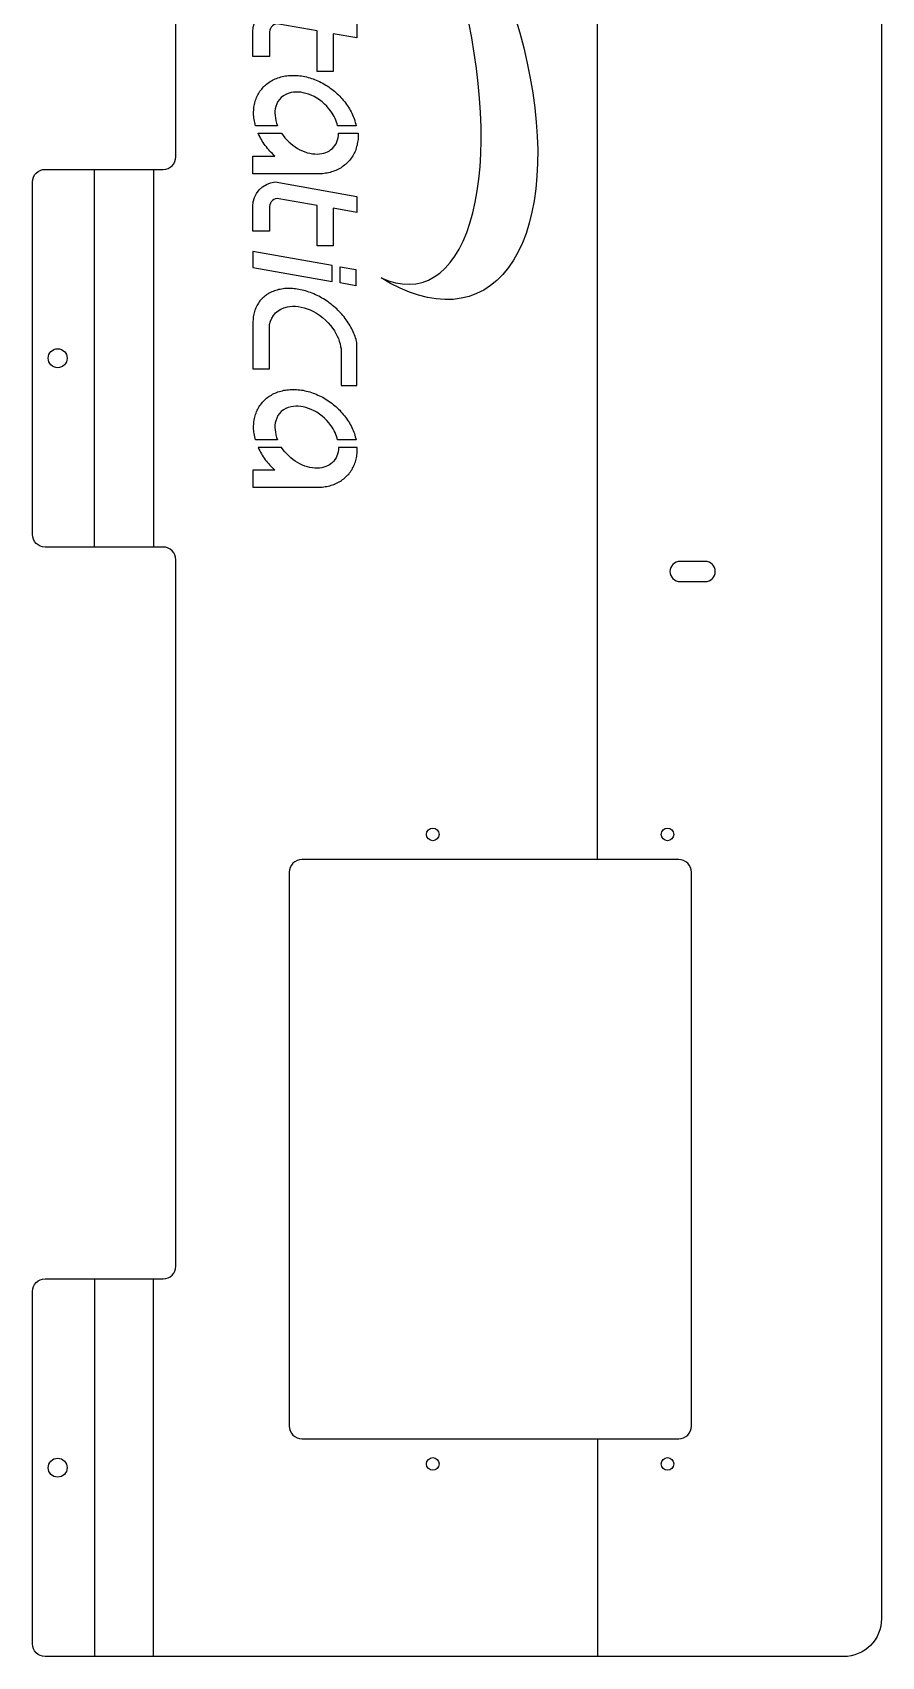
# Model space of a CAD drawing. Extents: x 8541 to 9555, y 14213 to 16793.
# Drawn here: x 9217 to 9555, y 14213 to 14858 of the extents above; entities that cross this region are included whole.
import ezdxf

# ---------------------------------------------------------------- set-up
doc = ezdxf.new("R2010")
doc.units = 0

# ---------------------------------------------------------------- blocks, each defined once
blk = doc.blocks.new('Part1595017230', base_point=(-620.92, -136.47))
at = {"layer": '1'}
blk.add_lwpolyline([(-422.72, 200.7), (652.5, 200.7, -0.414214), (667.5, 185.7), (667.5, -131.47, -0.414214), (662.5, -136.47), (522.5, -136.47, -0.414214), (517.5, -131.47), (517.5, -84.55, 0.414214), (512.5, -79.55), (231.89, -79.55, 0.414214), (226.89, -84.55), (226.89, -131.47, -0.414214), (221.89, -136.47), (81.89, -136.47, -0.414214), (76.89, -131.47), (76.89, -84.55, 0.414214), (71.89, -79.55), (-208.72, -79.55, 0.414214)], format="xyb", dxfattribs=at)
for points in [[(240.58, 130.7, 1), (232.58, 130.7), (232.58, 120.7, 1), (240.58, 120.7)], [(581, 120.2, 0.414214), (576, 125.2), (356, 125.2, 0.414214), (351, 120.2), (351, -29.5, 0.414214), (356, -34.5), (576, -34.5, 0.414214), (581, -29.5)], [(37.95, -17.1), (37.95, -23.4), (21.87, -23.4), (19.19, -38.6, 0.466308), (22.3, -42.3), (32.05, -42.3), (32.05, -48.95), (22.3, -48.95, -0.386919), (12.54, -40.07), (18.25, -7.65), (24.65, -7.65), (22.99, -17.1)], [(107.3, -17.1), (107.3, -23.4), (91.22, -23.4), (88.54, -38.6, 0.466308), (91.65, -42.3), (101.4, -42.3), (101.4, -48.95), (91.65, -48.95, -0.386919), (81.89, -40.07), (87.6, -7.65), (94, -7.65), (92.34, -17.1)]]:
    blk.add_lwpolyline(points, format="xyb", close=True, dxfattribs=at)
blk.add_lwpolyline([(16.55, 55.23), (22.61, 57.01), (28.65, 58.6), (34.67, 60.01), (40.65, 61.21), (46.55, 62.21), (52.38, 63.01), (58.1, 63.6), (63.71, 63.99), (69.17, 64.16), (74.49, 64.12), (79.63, 63.87), (84.59, 63.42), (89.35, 62.75), (93.9, 61.88), (98.21, 60.8), (102.29, 59.53), (106.1, 58.06), (109.65, 56.4), (112.93, 54.55), (115.91, 52.52), (118.6, 50.31), (120.98, 47.94), (123.05, 45.41), (124.8, 42.72), (126.22, 39.89), (127.32, 36.93), (128.08, 33.83), (128.51, 30.63), (128.6, 27.31), (128.36, 23.9), (127.78, 20.4), (126.87, 16.83), (125.62, 13.19), (124.05, 9.5), (122.16, 5.76), (119.95, 2), (121.1, 4.88), (121.92, 7.71), (122.4, 10.47), (122.53, 13.17), (122.31, 15.79), (121.76, 18.32), (120.86, 20.76), (119.62, 23.09), (118.05, 25.31), (116.14, 27.42), (113.91, 29.4), (111.37, 31.25), (108.52, 32.97), (105.36, 34.54), (101.92, 35.97), (98.19, 37.25), (94.2, 38.37), (89.96, 39.33), (85.47, 40.14), (80.75, 40.77), (75.83, 41.25), (70.7, 41.55), (65.4, 41.69), (59.93, 41.66), (54.31, 41.46), (48.57, 41.09), (42.72, 40.55), (36.77, 39.85), (30.75, 38.98), (24.67, 37.96), (18.56, 36.78)], dxfattribs=at)
for points in [[(123.08, -8), (121.97, -14.3), (115.57, -14.3), (116.69, -8)], [(121.42, -17.45), (115.02, -17.45), (109.47, -48.95), (115.86, -48.95)]]:
    blk.add_lwpolyline(points, close=True, dxfattribs=at)
for centre, radius in [((341, 115.7), 2.5), ((591, 115.7), 2.5), ((341, 22.5), 2.5), ((591, 22.5), 2.5), ((151.89, -126.47), 3.75), ((592.5, -126.47), 3.75)]:
    blk.add_circle(centre, radius, dxfattribs=at)
for points, knots in [([(59.57, -7.92), (58.74, -8.16), (57.91, -8.39), (57.08, -8.63), (57.08, -8.63), (56.26, -8.97), (55.44, -9.31), (54.62, -9.65), (54.62, -9.65), (53.82, -10.09), (53.03, -10.53), (52.23, -10.97), (52.23, -10.97), (51.47, -11.51), (50.71, -12.04), (49.95, -12.58), (49.95, -12.58), (49.24, -13.2), (48.53, -13.82), (47.82, -14.44), (47.82, -14.44), (47.18, -15.13), (46.53, -15.82), (45.88, -16.52), (45.88, -16.52), (45.3, -17.28), (44.72, -18.04), (44.14, -18.79), (44.14, -18.79), (43.65, -19.6), (43.15, -20.41), (42.65, -21.22), (42.65, -21.22), (42.25, -22.07), (41.84, -22.91), (41.43, -23.76), (41.43, -23.76), (41.12, -24.63), (40.81, -25.5), (40.5, -26.37), (40.5, -26.37), (40.29, -27.25), (40.08, -28.13), (39.87, -29.01), (39.87, -29.01), (39.76, -29.88), (39.65, -30.76), (39.55, -31.63), (39.55, -31.63), (39.55, -32.49), (39.55, -33.34), (39.55, -34.2), (39.55, -34.2), (39.65, -35.02), (39.76, -35.84), (39.87, -36.66), (39.87, -36.66), (40.08, -37.44), (40.29, -38.21), (40.5, -38.99), (40.5, -38.99), (40.81, -39.7), (41.12, -40.42), (41.43, -41.13), (41.43, -41.13), (41.84, -41.78), (42.25, -42.42), (42.65, -43.06), (42.65, -43.06), (43.15, -43.63), (43.65, -44.19), (44.14, -44.75), (44.14, -44.75), (44.72, -45.22), (45.3, -45.69), (45.88, -46.16), (45.88, -46.16), (46.53, -46.54), (47.18, -46.91), (47.82, -47.28), (47.82, -47.28), (48.53, -47.55), (49.24, -47.81), (49.95, -48.08), (49.95, -48.08), (50.71, -48.24), (51.47, -48.4), (52.23, -48.55), (52.23, -48.55), (53.03, -48.6), (53.82, -48.65), (54.62, -48.69), (54.62, -48.69), (55.44, -48.62), (56.26, -48.56), (57.08, -48.49), (57.08, -48.49), (57.91, -48.31), (58.74, -48.13), (59.57, -47.95), (59.57, -47.95), (59.57, -45.02), (59.57, -42.08), (59.57, -39.15), (59.57, -39.15), (56.86, -40.27), (54.12, -40.48), (51.93, -39.85), (51.93, -39.85), (49.03, -39.04), (47.03, -36.87), (46.38, -33.77), (46.38, -33.77), (45.88, -31.43), (46.23, -28.56), (47.46, -25.78), (47.46, -25.78), (48.76, -22.79), (51.07, -19.95), (53.81, -17.98), (53.81, -17.98), (55.63, -16.67), (57.63, -15.74), (59.57, -15.28), (59.57, -15.28), (59.57, -12.83), (59.57, -10.38), (59.57, -7.92)], [0, 0, 0, 0, 0.03125, 0.03125, 0.03125, 0.03125, 0.0625, 0.0625, 0.0625, 0.0625, 0.09375, 0.09375, 0.09375, 0.09375, 0.125, 0.125, 0.125, 0.125, 0.15625, 0.15625, 0.15625, 0.15625, 0.1875, 0.1875, 0.1875, 0.1875, 0.21875, 0.21875, 0.21875, 0.21875, 0.25, 0.25, 0.25, 0.25, 0.28125, 0.28125, 0.28125, 0.28125, 0.3125, 0.3125, 0.3125, 0.3125, 0.34375, 0.34375, 0.34375, 0.34375, 0.375, 0.375, 0.375, 0.375, 0.40625, 0.40625, 0.40625, 0.40625, 0.4375, 0.4375, 0.4375, 0.4375, 0.46875, 0.46875, 0.46875, 0.46875, 0.5, 0.5, 0.5, 0.5, 0.53125, 0.53125, 0.53125, 0.53125, 0.5625, 0.5625, 0.5625, 0.5625, 0.59375, 0.59375, 0.59375, 0.59375, 0.625, 0.625, 0.625, 0.625, 0.65625, 0.65625, 0.65625, 0.65625, 0.6875, 0.6875, 0.6875, 0.6875, 0.71875, 0.71875, 0.71875, 0.71875, 0.75, 0.75, 0.75, 0.75, 0.78125, 0.78125, 0.78125, 0.78125, 0.8125, 0.8125, 0.8125, 0.8125, 0.84375, 0.84375, 0.84375, 0.84375, 0.875, 0.875, 0.875, 0.875, 0.90625, 0.90625, 0.90625, 0.90625, 0.9375, 0.9375, 0.9375, 0.9375, 0.96875, 0.96875, 0.96875, 0.96875, 1, 1, 1, 1]), ([(78.72, -23.18), (78.67, -22.34), (78.62, -21.5), (78.57, -20.66), (78.57, -20.66), (78.41, -19.86), (78.25, -19.06), (78.1, -18.26), (78.1, -18.26), (77.84, -17.51), (77.58, -16.76), (77.33, -16.01), (77.33, -16.01), (76.97, -15.32), (76.62, -14.64), (76.26, -13.95), (76.26, -13.95), (75.82, -13.34), (75.37, -12.73), (74.92, -12.12), (74.92, -12.12), (74.39, -11.6), (73.86, -11.07), (73.33, -10.55), (73.33, -10.55), (72.72, -10.11), (72.12, -9.68), (71.51, -9.25), (71.51, -9.25), (70.84, -8.91), (70.16, -8.58), (69.49, -8.25), (69.49, -8.25), (68.76, -8.02), (68.03, -7.79), (67.3, -7.56), (67.3, -7.56), (66.53, -7.44), (65.76, -7.32), (64.98, -7.2), (64.98, -7.2), (64.18, -7.19), (63.37, -7.19), (62.57, -7.18), (62.57, -7.18), (62.57, -9.76), (62.57, -12.35), (62.57, -14.93), (62.57, -14.93), (65.04, -14.97), (67.12, -15.85), (68.55, -17.36), (68.55, -17.36), (69.95, -18.82), (70.77, -20.92), (70.8, -23.39), (70.8, -23.39), (70.84, -25.86), (70.06, -28.66), (68.54, -31.23), (68.54, -31.23), (67.09, -33.72), (64.96, -35.97), (62.57, -37.55), (62.57, -37.55), (62.57, -40.66), (62.57, -43.76), (62.57, -46.87), (62.57, -46.87), (64.29, -46.09), (65.92, -45.13), (67.43, -44.01), (67.43, -44.01), (68.95, -42.88), (70.34, -41.6), (71.58, -40.18), (71.58, -40.18), (71.58, -43.1), (71.58, -46.03), (71.58, -48.95), (71.58, -48.95), (73.96, -48.95), (76.34, -48.95), (78.72, -48.95), (78.72, -48.95), (78.72, -40.36), (78.72, -31.77), (78.72, -23.18)], [0, 0, 0, 0, 0.045455, 0.045455, 0.045455, 0.045455, 0.090909, 0.090909, 0.090909, 0.090909, 0.136364, 0.136364, 0.136364, 0.136364, 0.181818, 0.181818, 0.181818, 0.181818, 0.227273, 0.227273, 0.227273, 0.227273, 0.272727, 0.272727, 0.272727, 0.272727, 0.318182, 0.318182, 0.318182, 0.318182, 0.363636, 0.363636, 0.363636, 0.363636, 0.409091, 0.409091, 0.409091, 0.409091, 0.454545, 0.454545, 0.454545, 0.454545, 0.5, 0.5, 0.5, 0.5, 0.545455, 0.545455, 0.545455, 0.545455, 0.590909, 0.590909, 0.590909, 0.590909, 0.636364, 0.636364, 0.636364, 0.636364, 0.681818, 0.681818, 0.681818, 0.681818, 0.727273, 0.727273, 0.727273, 0.727273, 0.772727, 0.772727, 0.772727, 0.772727, 0.818182, 0.818182, 0.818182, 0.818182, 0.863636, 0.863636, 0.863636, 0.863636, 0.909091, 0.909091, 0.909091, 0.909091, 0.954545, 0.954545, 0.954545, 0.954545, 1, 1, 1, 1]), ([(162.71, -7.65), (162.71, -9.75), (162.71, -11.85), (162.71, -13.95), (162.71, -13.95), (157.87, -13.95), (153.04, -13.95), (148.2, -13.95), (148.2, -13.95), (145.55, -14.24), (142.66, -15.38), (140.08, -17.21), (140.08, -17.21), (136.89, -19.45), (134.19, -22.74), (132.7, -26.21), (132.7, -26.21), (131.32, -29.35), (130.92, -32.6), (131.49, -35.25), (131.49, -35.25), (132.29, -39.01), (134.84, -41.55), (138.51, -42.3), (138.51, -42.3), (144.39, -42.3), (150.26, -42.3), (156.14, -42.3), (156.14, -42.3), (156.14, -44.52), (156.14, -46.74), (156.14, -48.95), (156.14, -48.95), (149.82, -48.95), (143.5, -48.95), (137.19, -48.95), (137.19, -48.95), (136.43, -48.88), (135.68, -48.81), (134.92, -48.74), (134.92, -48.74), (134.21, -48.55), (133.5, -48.37), (132.8, -48.19), (132.8, -48.19), (132.14, -47.9), (131.49, -47.61), (130.84, -47.31), (130.84, -47.31), (130.26, -46.92), (129.68, -46.53), (129.09, -46.13), (129.09, -46.13), (128.59, -45.64), (128.08, -45.15), (127.58, -44.66), (127.58, -44.66), (127.16, -44.08), (126.74, -43.5), (126.32, -42.92), (126.32, -42.92), (125.99, -42.26), (125.66, -41.6), (125.33, -40.94), (125.33, -40.94), (125.1, -40.21), (124.87, -39.48), (124.64, -38.75), (124.64, -38.75), (124.51, -37.97), (124.39, -37.18), (124.26, -36.39), (124.26, -36.39), (124.23, -35.56), (124.21, -34.73), (124.18, -33.9), (124.18, -33.9), (124.26, -33.04), (124.34, -32.18), (124.42, -31.32), (124.42, -31.32), (124.6, -30.44), (124.78, -29.56), (124.96, -28.68), (124.96, -28.68), (125.24, -27.8), (125.52, -26.91), (125.8, -26.03), (125.8, -26.03), (126.18, -25.16), (126.55, -24.29), (126.93, -23.42), (126.93, -23.42), (127.39, -22.57), (127.86, -21.73), (128.32, -20.88), (128.32, -20.88), (128.87, -20.07), (129.41, -19.27), (129.96, -18.46), (129.96, -18.46), (130.58, -17.7), (131.2, -16.95), (131.82, -16.19), (131.82, -16.19), (132.5, -15.5), (133.18, -14.81), (133.86, -14.12), (133.86, -14.12), (134.6, -13.5), (135.33, -12.88), (136.06, -12.27), (136.06, -12.27), (136.84, -11.73), (137.61, -11.2), (138.39, -10.67), (138.39, -10.67), (139.19, -10.23), (139.99, -9.79), (140.79, -9.36), (140.79, -9.36), (141.6, -9.02), (142.42, -8.68), (143.24, -8.34), (143.24, -8.34), (144.05, -8.11), (144.87, -7.88), (145.69, -7.65), (145.69, -7.65), (151.36, -7.65), (157.03, -7.65), (162.71, -7.65)], [0, 0, 0, 0, 0.030303, 0.030303, 0.030303, 0.030303, 0.060606, 0.060606, 0.060606, 0.060606, 0.090909, 0.090909, 0.090909, 0.090909, 0.121212, 0.121212, 0.121212, 0.121212, 0.151515, 0.151515, 0.151515, 0.151515, 0.181818, 0.181818, 0.181818, 0.181818, 0.212121, 0.212121, 0.212121, 0.212121, 0.242424, 0.242424, 0.242424, 0.242424, 0.272727, 0.272727, 0.272727, 0.272727, 0.30303, 0.30303, 0.30303, 0.30303, 0.333333, 0.333333, 0.333333, 0.333333, 0.363636, 0.363636, 0.363636, 0.363636, 0.393939, 0.393939, 0.393939, 0.393939, 0.424242, 0.424242, 0.424242, 0.424242, 0.454545, 0.454545, 0.454545, 0.454545, 0.484848, 0.484848, 0.484848, 0.484848, 0.515152, 0.515152, 0.515152, 0.515152, 0.545455, 0.545455, 0.545455, 0.545455, 0.575758, 0.575758, 0.575758, 0.575758, 0.606061, 0.606061, 0.606061, 0.606061, 0.636364, 0.636364, 0.636364, 0.636364, 0.666667, 0.666667, 0.666667, 0.666667, 0.69697, 0.69697, 0.69697, 0.69697, 0.727273, 0.727273, 0.727273, 0.727273, 0.757576, 0.757576, 0.757576, 0.757576, 0.787879, 0.787879, 0.787879, 0.787879, 0.818182, 0.818182, 0.818182, 0.818182, 0.848485, 0.848485, 0.848485, 0.848485, 0.878788, 0.878788, 0.878788, 0.878788, 0.909091, 0.909091, 0.909091, 0.909091, 0.939394, 0.939394, 0.939394, 0.939394, 0.969697, 0.969697, 0.969697, 0.969697, 1, 1, 1, 1]), ([(184.33, -7.92), (183.5, -8.16), (182.67, -8.39), (181.84, -8.63), (181.84, -8.63), (181.02, -8.97), (180.2, -9.31), (179.38, -9.65), (179.38, -9.65), (178.58, -10.09), (177.79, -10.53), (176.99, -10.97), (176.99, -10.97), (176.23, -11.51), (175.47, -12.04), (174.71, -12.58), (174.71, -12.58), (174, -13.2), (173.29, -13.82), (172.58, -14.44), (172.58, -14.44), (171.93, -15.13), (171.28, -15.82), (170.63, -16.52), (170.63, -16.52), (170.06, -17.28), (169.48, -18.04), (168.9, -18.79), (168.9, -18.79), (168.41, -19.6), (167.91, -20.41), (167.41, -21.22), (167.41, -21.22), (167, -22.07), (166.6, -22.91), (166.19, -23.76), (166.19, -23.76), (165.88, -24.63), (165.57, -25.5), (165.26, -26.37), (165.26, -26.37), (165.04, -27.25), (164.83, -28.13), (164.62, -29.01), (164.62, -29.01), (164.52, -29.88), (164.41, -30.76), (164.31, -31.63), (164.31, -31.63), (164.31, -32.49), (164.31, -33.34), (164.31, -34.2), (164.31, -34.2), (164.41, -35.02), (164.52, -35.84), (164.62, -36.66), (164.62, -36.66), (164.83, -37.44), (165.04, -38.21), (165.26, -38.99), (165.26, -38.99), (165.57, -39.7), (165.88, -40.42), (166.19, -41.13), (166.19, -41.13), (166.6, -41.78), (167, -42.42), (167.41, -43.06), (167.41, -43.06), (167.91, -43.63), (168.41, -44.19), (168.9, -44.75), (168.9, -44.75), (169.48, -45.22), (170.06, -45.69), (170.63, -46.16), (170.63, -46.16), (171.28, -46.54), (171.93, -46.91), (172.58, -47.28), (172.58, -47.28), (173.29, -47.55), (174, -47.81), (174.71, -48.08), (174.71, -48.08), (175.47, -48.24), (176.23, -48.4), (176.99, -48.55), (176.99, -48.55), (177.79, -48.6), (178.58, -48.65), (179.38, -48.69), (179.38, -48.69), (180.2, -48.62), (181.02, -48.56), (181.84, -48.49), (181.84, -48.49), (182.67, -48.31), (183.5, -48.13), (184.33, -47.95), (184.33, -47.95), (184.33, -45.02), (184.33, -42.08), (184.33, -39.15), (184.33, -39.15), (181.61, -40.27), (178.88, -40.48), (176.69, -39.85), (176.69, -39.85), (173.79, -39.04), (171.79, -36.87), (171.14, -33.77), (171.14, -33.77), (170.64, -31.43), (170.99, -28.56), (172.21, -25.78), (172.21, -25.78), (173.52, -22.79), (175.82, -19.95), (178.57, -17.98), (178.57, -17.98), (180.39, -16.67), (182.39, -15.74), (184.33, -15.28), (184.33, -15.28), (184.33, -12.83), (184.33, -10.38), (184.33, -7.92)], [0, 0, 0, 0, 0.03125, 0.03125, 0.03125, 0.03125, 0.0625, 0.0625, 0.0625, 0.0625, 0.09375, 0.09375, 0.09375, 0.09375, 0.125, 0.125, 0.125, 0.125, 0.15625, 0.15625, 0.15625, 0.15625, 0.1875, 0.1875, 0.1875, 0.1875, 0.21875, 0.21875, 0.21875, 0.21875, 0.25, 0.25, 0.25, 0.25, 0.28125, 0.28125, 0.28125, 0.28125, 0.3125, 0.3125, 0.3125, 0.3125, 0.34375, 0.34375, 0.34375, 0.34375, 0.375, 0.375, 0.375, 0.375, 0.40625, 0.40625, 0.40625, 0.40625, 0.4375, 0.4375, 0.4375, 0.4375, 0.46875, 0.46875, 0.46875, 0.46875, 0.5, 0.5, 0.5, 0.5, 0.53125, 0.53125, 0.53125, 0.53125, 0.5625, 0.5625, 0.5625, 0.5625, 0.59375, 0.59375, 0.59375, 0.59375, 0.625, 0.625, 0.625, 0.625, 0.65625, 0.65625, 0.65625, 0.65625, 0.6875, 0.6875, 0.6875, 0.6875, 0.71875, 0.71875, 0.71875, 0.71875, 0.75, 0.75, 0.75, 0.75, 0.78125, 0.78125, 0.78125, 0.78125, 0.8125, 0.8125, 0.8125, 0.8125, 0.84375, 0.84375, 0.84375, 0.84375, 0.875, 0.875, 0.875, 0.875, 0.90625, 0.90625, 0.90625, 0.90625, 0.9375, 0.9375, 0.9375, 0.9375, 0.96875, 0.96875, 0.96875, 0.96875, 1, 1, 1, 1]), ([(203.16, -23.26), (203.16, -31.82), (203.16, -40.39), (203.16, -48.95), (203.16, -48.95), (200.88, -48.95), (198.61, -48.95), (196.34, -48.95), (196.34, -48.95), (196.34, -46.03), (196.34, -43.1), (196.34, -40.18), (196.34, -40.18), (195.1, -41.6), (193.71, -42.88), (192.19, -44.01), (192.19, -44.01), (190.68, -45.13), (189.05, -46.09), (187.33, -46.87), (187.33, -46.87), (187.33, -43.76), (187.33, -40.66), (187.33, -37.55), (187.33, -37.55), (189.72, -35.97), (191.85, -33.72), (193.3, -31.23), (193.3, -31.23), (194.81, -28.66), (195.6, -25.86), (195.56, -23.39), (195.56, -23.39), (195.53, -20.92), (194.7, -18.82), (193.31, -17.36), (193.31, -17.36), (191.88, -15.85), (189.8, -14.97), (187.33, -14.93), (187.33, -14.93), (187.33, -12.46), (187.33, -9.99), (187.33, -7.52), (187.33, -7.52), (188.12, -7.53), (188.91, -7.54), (189.7, -7.55), (189.7, -7.55), (190.45, -7.67), (191.21, -7.79), (191.97, -7.91), (191.97, -7.91), (192.68, -8.14), (193.4, -8.36), (194.11, -8.59), (194.11, -8.59), (194.77, -8.92), (195.43, -9.25), (196.09, -9.57), (196.09, -9.57), (196.69, -10), (197.28, -10.43), (197.87, -10.85), (197.87, -10.85), (198.39, -11.37), (198.91, -11.89), (199.43, -12.4), (199.43, -12.4), (199.87, -13), (200.31, -13.6), (200.75, -14.2), (200.75, -14.2), (201.09, -14.88), (201.44, -15.55), (201.79, -16.22), (201.79, -16.22), (202.04, -16.96), (202.29, -17.69), (202.54, -18.43), (202.54, -18.43), (202.7, -19.21), (202.85, -20), (203, -20.79), (203, -20.79), (203.05, -21.61), (203.1, -22.44), (203.16, -23.26)], [0, 0, 0, 0, 0.045455, 0.045455, 0.045455, 0.045455, 0.090909, 0.090909, 0.090909, 0.090909, 0.136364, 0.136364, 0.136364, 0.136364, 0.181818, 0.181818, 0.181818, 0.181818, 0.227273, 0.227273, 0.227273, 0.227273, 0.272727, 0.272727, 0.272727, 0.272727, 0.318182, 0.318182, 0.318182, 0.318182, 0.363636, 0.363636, 0.363636, 0.363636, 0.409091, 0.409091, 0.409091, 0.409091, 0.454545, 0.454545, 0.454545, 0.454545, 0.5, 0.5, 0.5, 0.5, 0.545455, 0.545455, 0.545455, 0.545455, 0.590909, 0.590909, 0.590909, 0.590909, 0.636364, 0.636364, 0.636364, 0.636364, 0.681818, 0.681818, 0.681818, 0.681818, 0.727273, 0.727273, 0.727273, 0.727273, 0.772727, 0.772727, 0.772727, 0.772727, 0.818182, 0.818182, 0.818182, 0.818182, 0.863636, 0.863636, 0.863636, 0.863636, 0.909091, 0.909091, 0.909091, 0.909091, 0.954545, 0.954545, 0.954545, 0.954545, 1, 1, 1, 1])]:
    blk.add_open_spline(points, degree=3, knots=knots, dxfattribs=at)
at = {"layer": '2'}
for p, q in [((351, 87.85), (-363.72, 87.85)), ((581, 87.85), (667.5, 87.85)), ((76.89, -88.39), (226.89, -88.39)), ((667.5, -88.39), (517.5, -88.39)), ((226.89, -111.88), (76.89, -111.88)), ((517.5, -111.88), (667.5, -111.88))]:
    blk.add_line(p, q, dxfattribs=at)

msp = doc.modelspace()

# ---------------------------------------------------------------- block references
at = {"layer": '1', "rotation": 269.999999977959}
msp.add_blockref('Part1595017230', (9217.37, 15501.6), dxfattribs=at)

doc.saveas('drawing.dxf')
